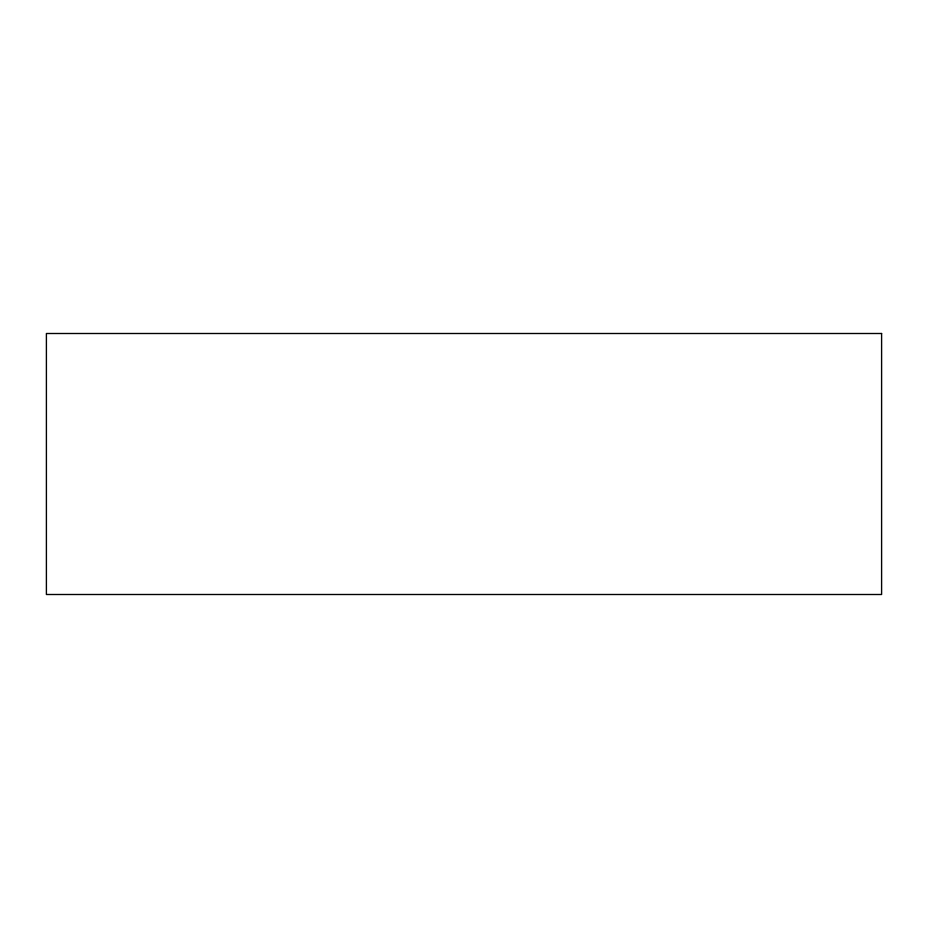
<?xml version="1.0" encoding="UTF-8"?>
<svg xmlns="http://www.w3.org/2000/svg" width="928" height="928" viewBox="0 0 928 928"><rect width="100%" height="100%" fill="white"/><g stroke="black" fill="none" stroke-linecap="round" stroke-linejoin="round"><path stroke-width="1.39" d="M881.6 333.5L46.4 333.5L46.4 594.5L881.6 594.5L881.6 333.5"/></g></svg>
